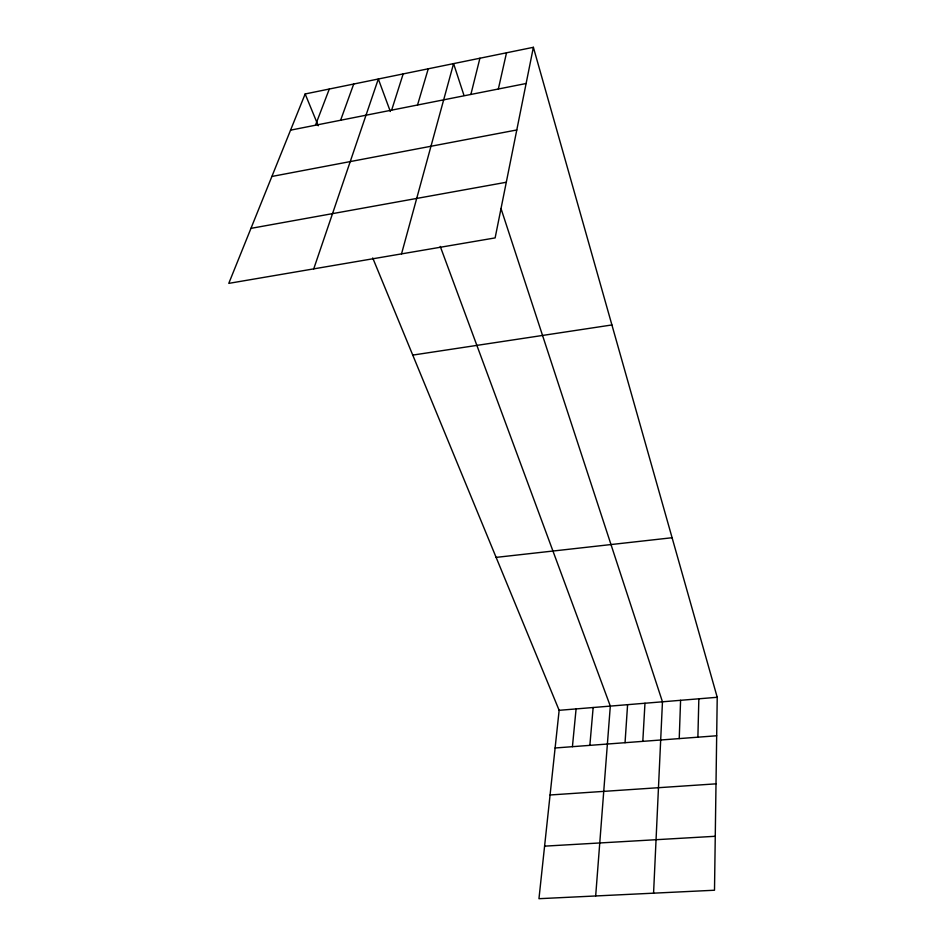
<?xml version="1.0" encoding="UTF-8"?>
<svg xmlns="http://www.w3.org/2000/svg" width="946" height="946" viewBox="0 0 946 946"><rect width="100%" height="100%" fill="white"/><g stroke="black" fill="none" stroke-linecap="round" stroke-linejoin="round"><path stroke-width="1.42" d="M533.378 47.3L495.125 237.907L228.778 283.374L305.156 93.961L533.378 47.3L717.222 697.285L714.502 890.233L538.96 898.7L559.145 710.316L372.724 257.951M697.888 737.182L698.846 698.798M679.228 738.601L680.588 700.3M653.568 893.166L662.46 701.802L501.002 208.522M642.807 741.357L644.971 703.245M625.046 742.693L627.588 704.675M595.673 895.968L610.312 706.094L440.257 246.409M589.855 745.353L593.154 707.513M572.425 746.678L576.09 708.921M498.353 89.007L506.512 52.787M470.872 94.446L479.918 58.226M401.53 253.883L453.583 63.619L464.001 95.451M417.529 105.006L428.254 68.798M391.644 110.138L403.173 73.918M313.729 268.877L378.329 79.003L390.343 111.51M340.607 120.248L353.709 84.04M315.467 125.227L329.314 89.019M290.552 130.158L526.118 83.508M271.88 176.464L516.788 129.969M250.962 228.364L506.299 182.259M412.763 355.093L611.908 324.951M496.118 557.383L672.086 537.73M559.145 710.316L717.222 697.285M555.113 747.99L716.678 735.763M550.075 794.983L715.992 783.844M544.589 846.15L715.259 836.288M305.156 93.961L318.258 125.771"/></g></svg>
